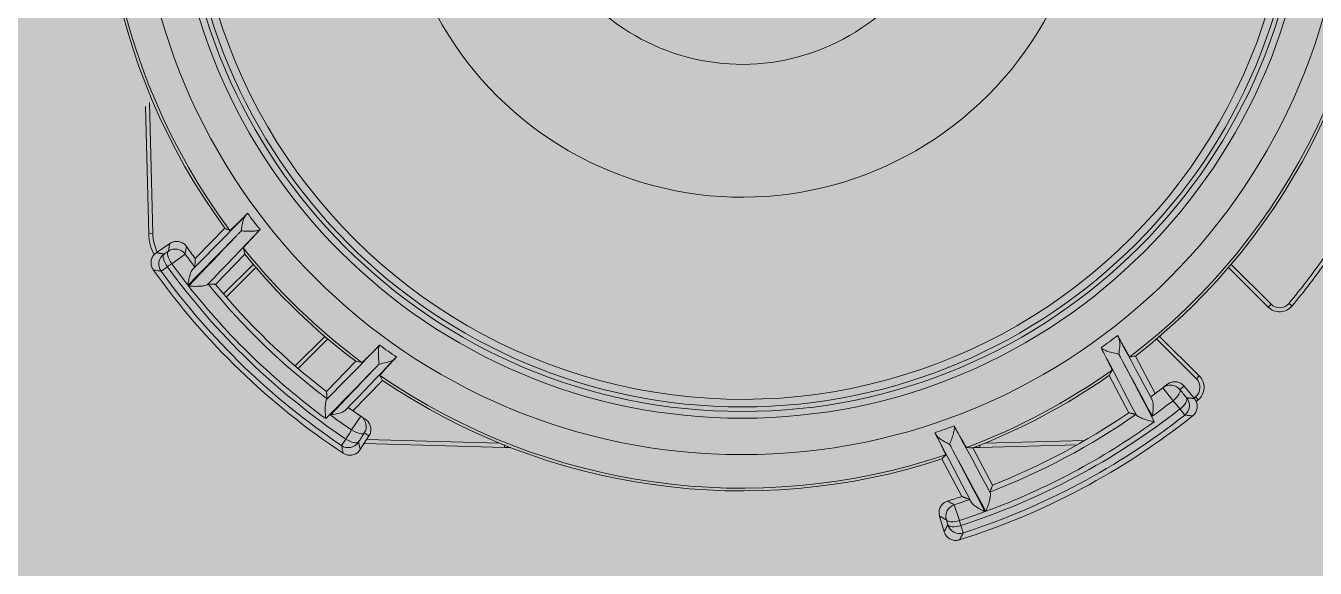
# Model space of a CAD drawing. Header units: millimetres. Extents: x -225363 to 347188, y -782467 to 813415.
# Drawn here: x 28086.5 to 28253.3, y 12878.6 to 12948.7 of the extents above; entities that cross this region are included whole.
import ezdxf

# ---------------------------------------------------------------- set-up
doc = ezdxf.new("R2010")
doc.units = ezdxf.units.MM
doc.layers.add('Xref SCN', color=8, linetype='Continuous', lineweight=0)
pattern_1 = [(197, (-1424125.8, -442865.07), (-126.479246, -237.872866), [95.25, -285.75]), (287, (-1424185.26, -442833.45), (237.872866, -126.479246), [95.25, -285.75])]

# ---------------------------------------------------------------- blocks, each defined once
blk = doc.blocks.new('Xref SCN')
at = {"layer": 'Xref SCN', "ltscale": 3}
h = blk.add_hatch(dxfattribs=at)
h.set_pattern_fill('CROSS', color=256, scale=30, angle=197)
h.set_pattern_definition(pattern_1)
edge = h.paths.add_edge_path()
edge.add_arc((2267.43, -6082.96), 1150, 110.6378, 180.38556)
edge.add_line((1117.46, -6090.69), (1124.35, -7115.46))
edge.add_arc((2274.33, -7107.72), 1150, 180.38556, 270.38556)
edge.add_line((2282.07, -8257.69), (21549.9, -8127.55))
edge.add_arc((21542.16, -6977.57), 1150, 270.38535, 360.44018)
edge.add_line((22692.14, -6968.74), (22692.17, -2095.91))
edge.add_arc((21542.2, -2104.75), 1150, 0.44039, 90.38556)
edge.add_line((21534.46, -954.77), (6081.87, -1059.02))
edge.add_arc((6089.61, -2209), 1150, 90.38541, 160.13317)
edge.add_arc((-23.55, -0.08), 5350, 290.6378, 340.13331, ccw=False)
edge = h.paths.add_edge_path()
edge.add_arc((21542.2, 18280.17), 1150, 0.44034, 104.36987, ccw=False)
edge.add_line((22692.17, 18289.01), (22692.17, 2403.99))
edge.add_arc((21542.2, 2395.15), 1150, -89.61444, 0.44034, ccw=False)
edge.add_line((21549.94, 1245.18), (6067.06, 1140.93))
edge.add_arc((6059.32, 2290.9), 1150, 200.63777, 270.38553, ccw=False)
edge.add_arc((-23.55, -0.08), 5350, 20.6378, 28.59529)
edge.add_arc((5234.3, 2862.4), 636.56, 160.1438, 208.30764, ccw=False)
edge.add_arc((7788.19, 2340.32), 3237.89, 44.33072, 166.81967, ccw=False)
edge.add_arc((13743.19, 8157.79), 5087.07, 224.33072, 255.06492)
edge.add_arc((13751.05, 8258.78), 5186.7, 255.26847, 275.82448)
edge.add_arc((13743.19, 8157.79), 5087.07, 276.02803, 352.80401)
edge.add_arc((13366.13, 8136.44), 5458.92, 353.52217, 372.96168)
edge.add_arc((13743.19, 8157.79), 5087.07, 13.67983, 75.72665)
edge.add_arc((16202.13, 17226.12), 4310.08, 184.54285, 253.76877, ccw=False)
edge.add_arc((12055.19, 16895.67), 150, 104.4177, 184.1801, ccw=False)
edge.add_line((12017.84, 17040.95), (21256.8, 19394.19))
h = blk.add_hatch(dxfattribs=at)
h.set_pattern_fill('CROSS', color=256, scale=30, angle=197)
h.set_pattern_definition(pattern_1)
edge = h.paths.add_edge_path()
edge.add_line((10158.25, 16567.29), (1851.34, 14451.44))
edge.add_arc((2136.75, 13337.42), 1150, 104.36987, 180.38556)
edge.add_line((986.77, 13329.68), (1035.39, 6105.34))
edge.add_arc((2185.36, 6113.08), 1150, 180.38556, 250.13331)
edge.add_arc((-23.55, -0.08), 5350, 54.44102, 70.13331, ccw=False)
edge.add_arc((3168.42, 4685.79), 343.18, 256.3943, 333.3422)
edge.add_arc((7788.19, 2340.32), 4837.89, 44.33072, 153.06453, ccw=False)
edge.add_arc((13743.19, 8157.79), 3487.07, 224.33072, 435.87878)
edge.add_arc((16212.73, 17236.67), 5922.69, 187.715863, 254.13812, ccw=False)
edge.add_arc((10541.85, 16468.34), 200, 187.6327, 187.7159, ccw=False)
edge.add_arc((10194.95, 16421.85), 150, 7.6327, 104.1621)
edge = h.paths.add_edge_path()
edge.add_arc((-13757.86, 9268.23), 1150, 104.35993, 180.44034)
edge.add_line((-14907.83, 9259.39), (-14907.83, 2149.03))
edge.add_arc((-13757.86, 2157.87), 1150, 180.44034, 270.38556)
edge.add_line((-13750.13, 1007.9), (-6128.96, 1058.86))
edge.add_arc((-6136.7, 2208.82), 1149.99, 270.38591, 340.13367)
edge.add_arc((-23.55, -0.08), 5350, 110.63781, 160.13331, ccw=False)
edge.add_arc((-2314.54, 6082.8), 1150, 290.6378, 360.38556)
edge.add_line((-1164.56, 6090.54), (-1205.64, 12195.07))
edge.add_arc((-2355.62, 12187.33), 1150, 0.38556, 104.35993)
edge.add_line((-2640.83, 13301.4), (-14043.08, 10382.3))
edge = h.paths.add_edge_path()
edge.add_line((-13750.1, -8364.83), (-2217.81, -8287.97))
edge.add_arc((-2225.56, -7138.01), 1149.99, 270.3861, 360.3861)
edge.add_line((-1075.6, -7130.26), (-1082.49, -6105.5))
edge.add_arc((-2232.47, -6113.24), 1150, 0.38556, 70.13331)
edge.add_arc((-23.55, -0.08), 5350, 200.6378, 250.13331, ccw=False)
edge.add_arc((-6106.43, -2291.06), 1150, 20.6378, 90.38556)
edge.add_line((-6114.17, -1141.09), (-13765.59, -1192.05))
edge.add_arc((-13757.84, -2342.01), 1149.99, 90.38614, 180.44099)
edge.add_line((-14907.8, -2350.87), (-14907.83, -7223.7))
edge.add_arc((-13757.86, -7214.86), 1150, 180.44039, 270.38556)
edge.add_arc((-13747.77, -8714.82), 349.99, 90.3818, 90.3856, ccw=False)
blk = doc.blocks.new('23')
at = {"color": 8, "linetype": 'Continuous', "lineweight": 15}
for p, q in [((2951200.36, 1774405.61), (2951223.9, 1774406.22)), ((2951200.36, 1774405.61), (2951200.38, 1774404.86)), ((2951224.64, 1774405.49), (2951200.38, 1774404.86)), ((2951194.27, 1774402.17), (2951193.43, 1774403.33)), ((2951198.55, 1774401.74), (2951196.85, 1774404.21)), ((2951196.61, 1774398.89), (2951194.81, 1774401.37)), ((2951201.4, 1774391.56), (2951195.76, 1774397)), ((2951191, 1774393.26), (2951196.6, 1774387.86)), ((2951194.13, 1774385.8), (2951188.66, 1774391.28)), ((2951189.23, 1774391.77), (2951194.7, 1774386.29)), ((2951175.93, 1774378.55), (2951181.4, 1774373.07)), ((2951180.92, 1774372.5), (2951175.44, 1774377.98)), ((2951171.2, 1774372.76), (2951176.8, 1774367.35)), ((2951161.22, 1774369.98), (2951162.41, 1774369.18)), ((2951160.46, 1774366.53), (2951162.99, 1774364.92)), ((2951164.1, 1774368.12), (2951166.64, 1774366.41)), ((2951173.27, 1774362.42), (2951167.63, 1774367.87)), ((2951160.89, 1774339.86), (2951161.57, 1774365.82)), ((2951162.31, 1774365.35), (2951161.67, 1774340.8)), ((2951160.89, 1774339.86), (2951161.28, 1774339.85)), ((2951158.74, 1774259.04), (2951151.82, 1774255.36)), ((2951153.9, 1774249.67), (2951160.77, 1774253.33)), ((2951160.89, 1774252.01), (2951161.28, 1774252.02)), ((2951161.36, 1774234.01), (2951160.89, 1774252.01)), ((2951161.67, 1774251.08), (2951162.15, 1774232.63)), ((2951167.28, 1774224.51), (2951174.15, 1774228.16)), ((2951177.75, 1774223.28), (2951170.83, 1774219.6)), ((2951173.55, 1774212.01), (2951180.92, 1774219.38)), ((2951181.4, 1774218.8), (2951174.08, 1774211.48)), ((2951169.5, 1774216.33), (2951171.91, 1774218.21)), ((2951166.84, 1774214.16), (2951167.97, 1774215.04)), ((2951169.89, 1774212.37), (2951172.2, 1774214.28)), ((2951169.65, 1774211.69), (2951169.35, 1774212.05)), ((2951169.65, 1774211.69), (2951170.23, 1774212.17)), ((2951169.96, 1774212.49), (2951170.23, 1774212.17)), ((2951174.08, 1774211.48), (2951173.55, 1774212.01)), ((2951186.81, 1774198.75), (2951194.13, 1774206.08)), ((2951194.7, 1774205.59), (2951187.34, 1774198.22)), ((2951186.81, 1774198.75), (2951187.34, 1774198.22)), ((2951187.01, 1774194.32), (2951187.49, 1774194.9))]:
    blk.add_line(p, q, dxfattribs=at)
at = {"color": 7, "linetype": 'Continuous', "lineweight": 15}
for p, q in [((2951148.17, 1774259.48), (2951145.29, 1774258.62)), ((2951150.28, 1774256.75), (2951147.37, 1774255.81)), ((2951146.44, 1774255.54), (2951145.08, 1774255.09))]:
    blk.add_line(p, q, dxfattribs=at)
at = {"color": 8, "linetype": 'Continuous', "lineweight": 15, "flags": 128}
for points in [[(2951196.6, 1774402.78), (2951196.47, 1774402.89), (2951196.27, 1774402.94), (2951196.02, 1774402.93), (2951195.72, 1774402.87), (2951195.38, 1774402.76), (2951195.01, 1774402.6), (2951194.64, 1774402.4), (2951194.27, 1774402.17)], [(2951194.81, 1774401.37), (2951194.74, 1774401.47), (2951194.68, 1774401.57), (2951194.61, 1774401.67), (2951194.54, 1774401.77), (2951194.47, 1774401.87), (2951194.4, 1774401.97), (2951194.34, 1774402.07), (2951194.27, 1774402.17)], [(2951194.81, 1774401.37), (2951195.18, 1774401.6), (2951195.56, 1774401.8), (2951195.92, 1774401.96), (2951196.26, 1774402.07), (2951196.56, 1774402.13), (2951196.82, 1774402.13), (2951197.01, 1774402.09), (2951197.14, 1774401.98)], [(2951196.6, 1774402.78), (2951196.67, 1774402.68), (2951196.74, 1774402.58), (2951196.8, 1774402.48), (2951196.87, 1774402.38), (2951196.94, 1774402.28), (2951197.01, 1774402.18), (2951197.07, 1774402.08), (2951197.14, 1774401.98)], [(2951190.69, 1774398.25), (2951191.83, 1774397.17), (2951192.98, 1774396.08), (2951194.12, 1774394.99), (2951195.26, 1774393.9), (2951196.41, 1774392.8), (2951197.56, 1774391.71), (2951198.71, 1774390.61), (2951199.86, 1774389.51)], [(2951199.86, 1774389.51), (2951198.73, 1774390.62), (2951197.59, 1774391.73), (2951196.46, 1774392.84), (2951195.33, 1774393.95), (2951194.2, 1774395.05), (2951193.07, 1774396.15), (2951191.94, 1774397.25), (2951190.82, 1774398.35)], [(2951193.73, 1774397.51), (2951194.98, 1774396.28), (2951196.23, 1774395.06), (2951197.48, 1774393.84), (2951198.74, 1774392.61), (2951200, 1774391.38), (2951201.26, 1774390.14), (2951202.52, 1774388.91), (2951203.79, 1774387.67)], [(2951201.1, 1774385.06), (2951199.83, 1774386.28), (2951198.56, 1774387.49), (2951197.29, 1774388.7), (2951196.02, 1774389.91), (2951194.76, 1774391.12), (2951193.49, 1774392.32), (2951192.23, 1774393.52), (2951190.98, 1774394.72)], [(2951175.26, 1774364.03), (2951174.12, 1774365.14), (2951172.98, 1774366.26), (2951171.85, 1774367.37), (2951170.71, 1774368.47), (2951169.58, 1774369.58), (2951168.45, 1774370.68), (2951167.32, 1774371.79), (2951166.2, 1774372.89)], [(2951166.85, 1774372.04), (2951167.9, 1774371.05), (2951168.95, 1774370.05), (2951169.99, 1774369.05), (2951171.04, 1774368.05), (2951172.1, 1774367.05), (2951173.15, 1774366.04), (2951174.2, 1774365.04), (2951175.26, 1774364.03)], [(2951169.74, 1774372.73), (2951170.98, 1774371.52), (2951172.23, 1774370.3), (2951173.47, 1774369.08), (2951174.72, 1774367.86), (2951175.98, 1774366.63), (2951177.23, 1774365.41), (2951178.49, 1774364.18), (2951179.75, 1774362.95)], [(2951162.41, 1774369.18), (2951162.19, 1774368.8), (2951162, 1774368.42), (2951161.86, 1774368.05), (2951161.76, 1774367.71), (2951161.71, 1774367.4), (2951161.72, 1774367.15), (2951161.77, 1774366.95), (2951161.88, 1774366.83)], [(2951162.41, 1774369.18), (2951162.62, 1774369.05), (2951162.83, 1774368.92), (2951163.05, 1774368.78), (2951163.26, 1774368.65), (2951163.47, 1774368.52), (2951163.68, 1774368.38), (2951163.89, 1774368.25), (2951164.1, 1774368.12)], [(2951177.23, 1774360.17), (2951176.05, 1774361.3), (2951174.86, 1774362.43), (2951173.68, 1774363.56), (2951172.5, 1774364.68), (2951171.32, 1774365.81), (2951170.15, 1774366.93), (2951168.97, 1774368.05), (2951167.8, 1774369.16)], [(2951163.56, 1774365.77), (2951163.35, 1774365.9), (2951163.14, 1774366.04), (2951162.93, 1774366.17), (2951162.72, 1774366.3), (2951162.51, 1774366.43), (2951162.3, 1774366.56), (2951162.09, 1774366.7), (2951161.88, 1774366.83)], [(2951163.56, 1774365.77), (2951163.46, 1774365.9), (2951163.4, 1774366.09), (2951163.4, 1774366.34), (2951163.45, 1774366.65), (2951163.55, 1774366.99), (2951163.7, 1774367.36), (2951163.88, 1774367.74), (2951164.1, 1774368.12)], [(2951150.71, 1774253.58), (2951152.26, 1774254.39), (2951153.81, 1774255.21), (2951155.36, 1774256.02), (2951156.92, 1774256.83), (2951158.47, 1774257.65), (2951160.04, 1774258.47), (2951161.6, 1774259.29), (2951163.17, 1774260.11)], [(2951160.21, 1774256.95), (2951158.8, 1774256.21), (2951157.39, 1774255.47), (2951155.99, 1774254.74), (2951154.59, 1774254), (2951153.19, 1774253.27), (2951151.79, 1774252.54), (2951150.4, 1774251.81), (2951149, 1774251.08)], [(2951149.06, 1774250.93), (2951150.44, 1774251.68), (2951151.83, 1774252.42), (2951153.22, 1774253.18), (2951154.61, 1774253.93), (2951156.01, 1774254.68), (2951157.41, 1774255.43), (2951158.81, 1774256.19), (2951160.21, 1774256.95)], [(2951164.82, 1774256.75), (2951163.27, 1774255.91), (2951161.72, 1774255.08), (2951160.18, 1774254.25), (2951158.64, 1774253.41), (2951157.1, 1774252.58), (2951155.57, 1774251.76), (2951154.04, 1774250.93), (2951152.51, 1774250.1)], [(2951166.86, 1774223.11), (2951168.4, 1774223.92), (2951169.94, 1774224.73), (2951171.48, 1774225.54), (2951173.03, 1774226.35), (2951174.58, 1774227.16), (2951176.14, 1774227.97), (2951177.69, 1774228.79), (2951179.25, 1774229.61)], [(2951176.84, 1774225.67), (2951175.43, 1774224.93), (2951174.02, 1774224.19), (2951172.61, 1774223.46), (2951171.21, 1774222.72), (2951169.81, 1774221.99), (2951168.41, 1774221.25), (2951167.01, 1774220.52), (2951165.61, 1774219.79)], [(2951166.62, 1774220.15), (2951167.89, 1774220.84), (2951169.16, 1774221.53), (2951170.44, 1774222.22), (2951171.71, 1774222.9), (2951172.99, 1774223.59), (2951174.27, 1774224.29), (2951175.55, 1774224.98), (2951176.84, 1774225.67)], [(2951181.12, 1774226.35), (2951179.67, 1774225.58), (2951178.23, 1774224.8), (2951176.8, 1774224.03), (2951175.36, 1774223.25), (2951173.93, 1774222.48), (2951172.5, 1774221.71), (2951171.07, 1774220.94), (2951169.65, 1774220.17)], [(2951167.97, 1774215.04), (2951168.16, 1774215.2), (2951168.35, 1774215.36), (2951168.54, 1774215.52), (2951168.74, 1774215.68), (2951168.93, 1774215.84), (2951169.12, 1774216), (2951169.31, 1774216.17), (2951169.5, 1774216.33)], [(2951171.57, 1774215.09), (2951171.41, 1774215.02), (2951171.21, 1774215.03), (2951170.97, 1774215.11), (2951170.7, 1774215.25), (2951170.4, 1774215.45), (2951170.1, 1774215.7), (2951169.79, 1774216), (2951169.5, 1774216.33)], [(2951167.97, 1774215.04), (2951168.26, 1774214.72), (2951168.56, 1774214.42), (2951168.87, 1774214.17), (2951169.17, 1774213.97), (2951169.44, 1774213.83), (2951169.69, 1774213.76), (2951169.89, 1774213.75), (2951170.04, 1774213.81)], [(2951171.57, 1774215.09), (2951171.38, 1774214.93), (2951171.19, 1774214.77), (2951171, 1774214.61), (2951170.8, 1774214.45), (2951170.61, 1774214.29), (2951170.42, 1774214.13), (2951170.23, 1774213.97), (2951170.04, 1774213.81)]]:
    blk.add_lwpolyline(points, dxfattribs=at)
at = {"color": 7, "linetype": 'Continuous', "lineweight": 15, "flags": 128}
for points in [[(2951146.58, 1774257.94), (2951146.44, 1774257.85), (2951146.33, 1774257.68), (2951146.26, 1774257.44), (2951146.22, 1774257.13), (2951146.22, 1774256.77), (2951146.26, 1774256.38), (2951146.33, 1774255.96), (2951146.44, 1774255.54)], [(2951146.58, 1774257.94), (2951146.69, 1774257.98), (2951146.81, 1774258.01), (2951146.92, 1774258.04), (2951147.04, 1774258.08), (2951147.16, 1774258.11), (2951147.27, 1774258.15), (2951147.39, 1774258.18), (2951147.5, 1774258.21)], [(2951147.37, 1774255.81), (2951147.26, 1774256.23), (2951147.19, 1774256.65), (2951147.15, 1774257.04), (2951147.15, 1774257.4), (2951147.19, 1774257.71), (2951147.26, 1774257.95), (2951147.37, 1774258.12), (2951147.5, 1774258.21)], [(2951147.37, 1774255.81), (2951147.25, 1774255.77), (2951147.14, 1774255.74), (2951147.02, 1774255.7), (2951146.91, 1774255.67), (2951146.79, 1774255.64), (2951146.67, 1774255.6), (2951146.56, 1774255.57), (2951146.44, 1774255.54)]]:
    blk.add_lwpolyline(points, dxfattribs=at)
at = {"color": 8, "linetype": 'Continuous', "lineweight": 15}
for radius in [111.73, 105, 103.76, 102.91]:
    blk.add_circle((2951271.27, 1774295.94), radius, dxfattribs=at)
for centre, radius, start, end in [((2951271.27, 1774295.94), 117.93, 73.4027, 126.5973), ((2951271.27, 1774295.94), 118.43, 73.8456, 126.1544), ((2951271.27, 1774295.94), 133.65, 125.481, 146.519), ((2951200.6, 1774396.61), 9, 91.5, 117.0007), ((2951200.6, 1774396.61), 8.25, 91.5, 115.9939), ((2951271.27, 1774295.94), 132.64, 125.9347, 146.0653), ((2951271.27, 1774295.94), 131.2, 125.9347, 146.0653), ((2951194.75, 1774401.51), 2.25, 34.5211, 125.9136), ((2951195.29, 1774400.71), 2.25, 305.9681, 34.4802), ((2951271.27, 1774295.94), 130.23, 125.9483, 128.1484), ((2951271.27, 1774295.94), 130.23, 128.2194, 143.7806), ((2951271.27, 1774295.94), 127.17, 125.9483, 127.3034), ((2951271.27, 1774295.94), 126.15, 125.5039, 126.7627), ((2951271.27, 1774295.94), 101.51, 107, 287), ((2951271.27, 1774295.94), 127.17, 129.1029, 142.8971), ((2951271.27, 1774295.94), 126.15, 129.514, 142.486), ((2951271.27, 1774295.94), 117.93, 128.5786, 143.4214), ((2951271.27, 1774295.94), 118.43, 129.0889, 142.9111), ((2951271.27, 1774295.94), 113.4, 126.287, 128.2113), ((2951271.27, 1774295.94), 129.2, 143.9113, 146.0371), ((2951163.09, 1774368.73), 2.25, 146.0864, 237.4789), ((2951271.27, 1774295.94), 126.15, 144.7647, 146.0371), ((2951164.77, 1774367.67), 2.25, 237.4953, 326.0329), ((2951271.27, 1774295.94), 126.15, 146.0371, 146.4958), ((2951270.06, 1774294.04), 128.4, 146.0371, 146.4961), ((2951271.27, 1774295.94), 118.43, 145.8456, 198.1544), ((2951271.27, 1774295.94), 117.93, 145.4027, 198.5973), ((2951271.27, 1774295.94), 113.4, 143.7887, 145.713), ((2951271.27, 1774295.94), 64.16, 107, 287), ((2951271.27, 1774295.94), 39.61, 107, 287), ((2951271.27, 1774295.94), 113.4, 198.287, 200.2113), ((2951271.27, 1774295.94), 133.65, 197.481, 218.519), ((2951271.27, 1774295.94), 132.64, 197.9347, 218.0653), ((2951271.27, 1774295.94), 131.2, 197.9347, 218.0653), ((2951271.27, 1774295.94), 117.93, 200.5786, 215.4214), ((2951271.27, 1774295.94), 118.43, 201.0889, 214.9111), ((2951271.27, 1774295.94), 130.23, 200.2194, 215.7806), ((2951271.27, 1774295.94), 127.17, 201.1029, 214.8971), ((2951271.27, 1774295.94), 126.15, 201.514, 214.486), ((2951271.27, 1774295.94), 113.4, 215.7887, 217.713), ((2951271.27, 1774295.94), 117.93, 217.4027, 270.5973), ((2951271.27, 1774295.94), 118.43, 217.8456, 270.5612), ((2951271.27, 1774295.94), 129.2, 215.9113, 218.0371), ((2951271.27, 1774295.94), 126.15, 216.7647, 218.0371), ((2951170.14, 1774216.82), 2.25, 309.4953, 38.0329), ((2951271.27, 1774295.94), 126.15, 218.0371, 218.4958), ((2951168.61, 1774215.55), 2.25, 218.0864, 309.4789), ((2951272.7, 1774294.2), 128.4, 218.0371, 218.4961), ((2951171.96, 1774213.6), 3, 219.6624, 315), ((2951171.96, 1774213.6), 2.25, 219.6624, 315), ((2951188.93, 1774196.63), 3, 135, 230.3376), ((2951188.93, 1774196.63), 2.25, 135, 230.3376), ((2951271.27, 1774295.94), 131.25, 230.3376, 234.9316), ((2951271.27, 1774295.94), 132, 230.3376, 234.9316)]:
    blk.add_arc(centre, radius, start, end, dxfattribs=at)
at = {"color": 7, "linetype": 'Continuous', "lineweight": 15}
for centre, radius, start, end in [((2951147.22, 1774255.79), 2.25, 106.5211, 197.9136), ((2951148.14, 1774256.05), 2.25, 17.9681, 106.4802), ((2951271.27, 1774295.94), 127.17, 197.9483, 199.3034), ((2951271.27, 1774295.94), 126.15, 197.5039, 198.7627), ((2951271.27, 1774295.94), 130.23, 197.9483, 200.1484)]:
    blk.add_arc(centre, radius, start, end, dxfattribs=at)
at = {"color": 8, "linetype": 'Continuous', "lineweight": 15}
for centre, major_axis, start_param, end_param in [((2951321.41, 1774347.87), (100.3, 103.87), 1.938764, 1.94607), ((2951213.13, 1774235.74), (116.28, 120.41), 0.938543, 0.945803), ((2951329.4, 1774356.14), (116.28, 120.41), 2.19579, 2.20305), ((2951221.12, 1774244.01), (100.3, 103.87), 1.195522, 1.202828), ((2951237.37, 1774359.68), (-67.79, 127.49), 1.938764, 1.94607), ((2951310.56, 1774222.04), (-78.59, 147.8), 0.938543, 0.945803), ((2951231.98, 1774369.83), (-78.59, 147.8), 2.19579, 2.20305), ((2951305.16, 1774232.2), (-67.79, 127.49), 1.195522, 1.202828)]:
    blk.add_ellipse(centre, major_axis=major_axis, ratio=0.866047, start_param=start_param, end_param=end_param, dxfattribs=at)
for points, knots in [([(2951193.43, 1774403.33), (2951193.43, 1774403.37), (2951193.47, 1774403.55), (2951193.55, 1774404.03), (2951193.64, 1774404.48), (2951193.69, 1774404.77)], [0, 0, 0, 0, 0.077365, 0.386827, 1, 1, 1, 1]), ([(2951193.69, 1774404.77), (2951193.91, 1774404.9), (2951194.35, 1774405.15), (2951195.13, 1774405.22), (2951195.87, 1774405.06), (2951196.47, 1774404.69), (2951196.74, 1774404.35), (2951196.85, 1774404.21)], [0, 0, 0, 0, 0.212401, 0.424803, 0.637169, 0.849518, 1, 1, 1, 1]), ([(2951198.55, 1774401.74), (2951198.67, 1774401.52), (2951198.92, 1774401.07), (2951198.98, 1774400.3), (2951198.8, 1774399.55), (2951198.44, 1774398.98), (2951198.12, 1774398.73), (2951198, 1774398.63)], [0, 0, 0, 0, 0.217128, 0.434257, 0.651351, 0.86843, 1, 1, 1, 1]), ([(2951190.98, 1774394.72), (2951190.93, 1774394.79), (2951190.84, 1774394.93), (2951190.73, 1774395.43), (2951190.65, 1774396.18), (2951190.63, 1774397.17), (2951190.66, 1774397.9), (2951190.69, 1774398.25), (2951190.69, 1774398.25)], [0, 0, 0, 0, 0.145788, 0.291066, 0.484649, 0.73859, 0.997213, 1, 1, 1, 1]), ([(2951190.82, 1774398.35), (2951190.83, 1774398.35), (2951191.11, 1774398.32), (2951191.76, 1774398.23), (2951192.64, 1774398.03), (2951193.36, 1774397.78), (2951193.62, 1774397.59), (2951193.73, 1774397.51)], [0, 0, 0, 0, 0.003605, 0.278653, 0.607551, 0.829815, 1, 1, 1, 1]), ([(2951194.2, 1774397.09), (2951194.17, 1774397.11), (2951194.12, 1774397.15), (2951193.9, 1774397.35), (2951193.76, 1774397.48), (2951193.73, 1774397.51)], [0, 0, 0, 0, 0.453983, 0.907851, 1, 1, 1, 1]), ([(2951198, 1774398.63), (2951197.97, 1774398.64), (2951197.79, 1774398.67), (2951197.32, 1774398.76), (2951196.89, 1774398.84), (2951196.61, 1774398.89)], [0, 0, 0, 0, 0.0768728, 0.3843639, 1, 1, 1, 1]), ([(2951204.15, 1774387.34), (2951203.86, 1774387.63), (2951203.26, 1774388.22), (2951202.49, 1774388.99), (2951201.84, 1774389.65), (2951201.36, 1774390.15), (2951201.02, 1774390.52), (2951200.98, 1774390.58), (2951200.96, 1774390.62)], [0, 0, 0, 0, 0.1536, 0.314836, 0.480882, 0.639818, 0.803461, 1, 1, 1, 1]), ([(2951197.72, 1774388.13), (2951197.75, 1774388.12), (2951197.81, 1774388.09), (2951198.12, 1774387.82), (2951198.58, 1774387.41), (2951199.22, 1774386.82), (2951200.04, 1774386.06), (2951200.74, 1774385.4), (2951201.12, 1774385.04)], [0, 0, 0, 0, 0.160546, 0.318185, 0.480358, 0.638713, 0.801591, 1, 1, 1, 1]), ([(2951200.89, 1774388.52), (2951200.68, 1774388.72), (2951200.34, 1774389.05), (2951200, 1774389.38), (2951199.86, 1774389.51)], [0, 0, 0, 0, 0.60095, 1, 1, 1, 1]), ([(2951200.89, 1774388.52), (2951200.86, 1774388.17), (2951200.81, 1774387.47), (2951200.82, 1774386.48), (2951200.89, 1774385.74), (2951200.98, 1774385.26), (2951201.06, 1774385.13), (2951201.1, 1774385.06)], [0, 0, 0, 0, 0.256295, 0.510416, 0.705428, 0.852462, 1, 1, 1, 1]), ([(2951203.79, 1774387.67), (2951203.68, 1774387.75), (2951203.42, 1774387.94), (2951202.71, 1774388.18), (2951201.83, 1774388.39), (2951201.18, 1774388.48), (2951200.89, 1774388.52)], [0, 0, 0, 0, 0.169285, 0.391747, 0.72416, 1, 1, 1, 1]), ([(2951203.79, 1774387.67), (2951203.85, 1774387.62), (2951204.01, 1774387.46), (2951204.1, 1774387.39), (2951204.15, 1774387.34)], [0, 0, 0, 0, 0.390858, 1, 1, 1, 1]), ([(2951166.2, 1774372.89), (2951166.2, 1774372.89), (2951166.55, 1774372.93), (2951167.28, 1774372.99), (2951168.27, 1774373.01), (2951169.02, 1774372.95), (2951169.52, 1774372.86), (2951169.67, 1774372.77), (2951169.74, 1774372.73)], [0, 0, 0, 0, 0.0027866, 0.2614098, 0.5153506, 0.7089338, 0.8542121, 1, 1, 1, 1]), ([(2951167.8, 1774369.16), (2951167.72, 1774369.27), (2951167.52, 1774369.53), (2951167.24, 1774370.23), (2951167.01, 1774371.11), (2951166.9, 1774371.75), (2951166.86, 1774372.04), (2951166.85, 1774372.04)], [0, 0, 0, 0, 0.170081, 0.392299, 0.721342, 0.996397, 1, 1, 1, 1]), ([(2951160.46, 1774366.53), (2951160.26, 1774366.69), (2951159.86, 1774367), (2951159.5, 1774367.69), (2951159.38, 1774368.44), (2951159.49, 1774369.13), (2951159.7, 1774369.51), (2951159.79, 1774369.67)], [0, 0, 0, 0, 0.212401, 0.424803, 0.637169, 0.849518, 1, 1, 1, 1]), ([(2951159.79, 1774369.67), (2951159.83, 1774369.67), (2951160.01, 1774369.72), (2951160.49, 1774369.82), (2951160.93, 1774369.92), (2951161.22, 1774369.98)], [0, 0, 0, 0, 0.077365, 0.386827, 1, 1, 1, 1]), ([(2951167.8, 1774369.16), (2951167.86, 1774369.1), (2951168.04, 1774368.92), (2951168.2, 1774368.76), (2951168.22, 1774368.73), (2951168.23, 1774368.72)], [0, 0, 0, 0, 0.239337, 0.690813, 1, 1, 1, 1]), ([(2951176.56, 1774366.22), (2951176.58, 1774366.19), (2951176.61, 1774366.14), (2951176.88, 1774365.83), (2951177.32, 1774365.38), (2951177.92, 1774364.77), (2951178.67, 1774364.02), (2951179.32, 1774363.38), (2951179.7, 1774363), (2951179.77, 1774362.93)], [0, 0, 0, 0, 0.158148, 0.320902, 0.479044, 0.641731, 0.800649, 0.964099, 1, 1, 1, 1]), ([(2951166.08, 1774365.57), (2951165.92, 1774365.37), (2951165.59, 1774364.98), (2951164.9, 1774364.63), (2951164.14, 1774364.52), (2951163.48, 1774364.65), (2951163.12, 1774364.84), (2951162.99, 1774364.92)], [0, 0, 0, 0, 0.217154, 0.434309, 0.651448, 0.868556, 1, 1, 1, 1]), ([(2951175.26, 1774364.03), (2951175.39, 1774363.9), (2951175.73, 1774363.57), (2951176.08, 1774363.24), (2951176.28, 1774363.04)], [0, 0, 0, 0, 0.39905, 1, 1, 1, 1]), ([(2951177.57, 1774359.82), (2951177.26, 1774360.11), (2951176.64, 1774360.7), (2951175.84, 1774361.45), (2951175.17, 1774362.07), (2951174.66, 1774362.52), (2951174.32, 1774362.81), (2951174.2, 1774362.9), (2951174.19, 1774362.9), (2951174.19, 1774362.9)], [0, 0, 0, 0, 0.159388, 0.323353, 0.482756, 0.646866, 0.80481, 0.967399, 1, 1, 1, 1]), ([(2951179.75, 1774362.95), (2951179.68, 1774362.99), (2951179.54, 1774363.06), (2951179.06, 1774363.14), (2951178.32, 1774363.18), (2951177.33, 1774363.15), (2951176.63, 1774363.08), (2951176.28, 1774363.04)], [0, 0, 0, 0, 0.147538, 0.294572, 0.489584, 0.743705, 1, 1, 1, 1]), ([(2951176.28, 1774363.04), (2951176.37, 1774362.58), (2951176.5, 1774361.83), (2951176.79, 1774360.93), (2951177.02, 1774360.42), (2951177.17, 1774360.24), (2951177.23, 1774360.17)], [0, 0, 0, 0, 0.437031, 0.694538, 0.883317, 1, 1, 1, 1]), ([(2951177.57, 1774359.82), (2951177.51, 1774359.88), (2951177.43, 1774359.97), (2951177.27, 1774360.13), (2951177.23, 1774360.17)], [0, 0, 0, 0, 0.71631, 1, 1, 1, 1]), ([(2951163.59, 1774260.36), (2951163.23, 1774260.17), (2951162.49, 1774259.78), (2951161.51, 1774259.28), (2951160.69, 1774258.87), (2951160.06, 1774258.57), (2951159.61, 1774258.35), (2951159.53, 1774258.34), (2951159.49, 1774258.33)], [0, 0, 0, 0, 0.1536, 0.314836, 0.480882, 0.639818, 0.803461, 1, 1, 1, 1]), ([(2951163.17, 1774260.11), (2951163.06, 1774260.03), (2951162.81, 1774259.85), (2951162.35, 1774259.24), (2951161.88, 1774258.47), (2951161.59, 1774257.88), (2951161.46, 1774257.61)], [0, 0, 0, 0, 0.169285, 0.391747, 0.72416, 1, 1, 1, 1]), ([(2951163.17, 1774260.11), (2951163.24, 1774260.15), (2951163.44, 1774260.26), (2951163.53, 1774260.32), (2951163.59, 1774260.36)], [0, 0, 0, 0, 0.390858, 1, 1, 1, 1]), ([(2951161.46, 1774257.61), (2951161.21, 1774257.48), (2951160.79, 1774257.26), (2951160.37, 1774257.03), (2951160.21, 1774256.95)], [0, 0, 0, 0, 0.60095, 1, 1, 1, 1]), ([(2951160.86, 1774254.48), (2951160.88, 1774254.51), (2951160.92, 1774254.55), (2951161.27, 1774254.76), (2951161.81, 1774255.08), (2951162.56, 1774255.5), (2951163.55, 1774256.05), (2951164.39, 1774256.51), (2951164.85, 1774256.76)], [0, 0, 0, 0, 0.160546, 0.318185, 0.480358, 0.638713, 0.801591, 1, 1, 1, 1]), ([(2951161.46, 1774257.61), (2951161.79, 1774257.48), (2951162.44, 1774257.22), (2951163.39, 1774256.92), (2951164.11, 1774256.76), (2951164.6, 1774256.7), (2951164.75, 1774256.73), (2951164.82, 1774256.75)], [0, 0, 0, 0, 0.256295, 0.510416, 0.705428, 0.852462, 1, 1, 1, 1]), ([(2951152.51, 1774250.1), (2951152.43, 1774250.08), (2951152.26, 1774250.04), (2951151.76, 1774250.09), (2951151.02, 1774250.24), (2951150.06, 1774250.53), (2951149.39, 1774250.79), (2951149.06, 1774250.93), (2951149.06, 1774250.93)], [0, 0, 0, 0, 0.145788, 0.291066, 0.484649, 0.73859, 0.997213, 1, 1, 1, 1]), ([(2951175.16, 1774227.58), (2951175.19, 1774227.59), (2951175.25, 1774227.6), (2951175.62, 1774227.77), (2951176.19, 1774228.05), (2951176.96, 1774228.43), (2951177.91, 1774228.91), (2951178.71, 1774229.33), (2951179.19, 1774229.58), (2951179.28, 1774229.62)], [0, 0, 0, 0, 0.1581479, 0.3209021, 0.4790441, 0.6417314, 0.800649, 0.9640988, 1, 1, 1, 1]), ([(2951179.25, 1774229.61), (2951179.2, 1774229.55), (2951179.08, 1774229.45), (2951178.86, 1774229.01), (2951178.6, 1774228.32), (2951178.31, 1774227.37), (2951178.17, 1774226.68), (2951178.09, 1774226.34)], [0, 0, 0, 0, 0.1475382, 0.2945718, 0.4895841, 0.7437047, 1, 1, 1, 1]), ([(2951176.84, 1774225.67), (2951177, 1774225.76), (2951177.42, 1774225.98), (2951177.84, 1774226.2), (2951178.09, 1774226.34)], [0, 0, 0, 0, 0.39905, 1, 1, 1, 1]), ([(2951181.56, 1774226.57), (2951181.18, 1774226.37), (2951180.43, 1774225.95), (2951179.47, 1774225.43), (2951178.68, 1774224.98), (2951178.08, 1774224.64), (2951177.7, 1774224.4), (2951177.59, 1774224.32), (2951177.58, 1774224.31), (2951177.58, 1774224.3)], [0, 0, 0, 0, 0.159388, 0.323353, 0.482756, 0.646866, 0.80481, 0.967399, 1, 1, 1, 1]), ([(2951178.09, 1774226.34), (2951178.56, 1774226.28), (2951179.31, 1774226.18), (2951180.26, 1774226.17), (2951180.81, 1774226.23), (2951181.03, 1774226.32), (2951181.12, 1774226.35)], [0, 0, 0, 0, 0.437031, 0.694538, 0.883317, 1, 1, 1, 1]), ([(2951181.56, 1774226.57), (2951181.48, 1774226.53), (2951181.37, 1774226.48), (2951181.17, 1774226.38), (2951181.12, 1774226.35)], [0, 0, 0, 0, 0.71631, 1, 1, 1, 1]), ([(2951165.61, 1774219.79), (2951165.61, 1774219.8), (2951165.68, 1774220.14), (2951165.85, 1774220.85), (2951166.14, 1774221.8), (2951166.43, 1774222.5), (2951166.67, 1774222.94), (2951166.79, 1774223.06), (2951166.86, 1774223.11)], [0, 0, 0, 0, 0.002787, 0.26141, 0.515351, 0.708934, 0.854212, 1, 1, 1, 1]), ([(2951169.65, 1774220.17), (2951169.52, 1774220.12), (2951169.22, 1774220.01), (2951168.46, 1774219.97), (2951167.56, 1774220.02), (2951166.91, 1774220.11), (2951166.62, 1774220.15), (2951166.62, 1774220.15)], [0, 0, 0, 0, 0.170081, 0.392299, 0.721342, 0.996397, 1, 1, 1, 1]), ([(2951169.65, 1774220.17), (2951169.73, 1774220.21), (2951169.95, 1774220.32), (2951170.16, 1774220.42), (2951170.19, 1774220.43), (2951170.21, 1774220.43)], [0, 0, 0, 0, 0.239337, 0.690813, 1, 1, 1, 1]), ([(2951172.53, 1774217.41), (2951172.67, 1774217.2), (2951172.95, 1774216.77), (2951173.06, 1774216), (2951172.93, 1774215.25), (2951172.61, 1774214.66), (2951172.32, 1774214.38), (2951172.2, 1774214.28)], [0, 0, 0, 0, 0.217154, 0.434309, 0.651448, 0.868556, 1, 1, 1, 1]), ([(2951166.7, 1774212.7), (2951166.7, 1774212.74), (2951166.72, 1774212.93), (2951166.77, 1774213.41), (2951166.81, 1774213.86), (2951166.84, 1774214.16)], [0, 0, 0, 0, 0.077365, 0.386827, 1, 1, 1, 1]), ([(2951169.89, 1774212.37), (2951169.68, 1774212.23), (2951169.26, 1774211.94), (2951168.49, 1774211.81), (2951167.73, 1774211.93), (2951167.11, 1774212.25), (2951166.82, 1774212.57), (2951166.7, 1774212.7)], [0, 0, 0, 0, 0.2124008, 0.4248033, 0.637169, 0.8495183, 1, 1, 1, 1])]:
    blk.add_open_spline(points, degree=3, knots=knots, dxfattribs=at)
for points in [[(2951196.85, 1774404.21), (2951196.6, 1774402.78)], [(2951197.14, 1774401.98), (2951198.55, 1774401.74)], [(2951194.2, 1774397.09), (2951195.76, 1774397)], [(2951190.98, 1774394.72), (2951191.06, 1774394.62)], [(2951191.06, 1774394.62), (2951191, 1774393.26)], [(2951201.12, 1774385.04), (2951201.1, 1774385.06)], [(2951169.84, 1774372.65), (2951169.74, 1774372.73)], [(2951169.84, 1774372.65), (2951171.2, 1774372.76)], [(2951161.88, 1774366.83), (2951160.46, 1774366.53)], [(2951179.75, 1774362.95), (2951179.77, 1774362.93)], [(2951160.86, 1774338.67), (2951160.89, 1774339.86)], [(2951164.85, 1774256.76), (2951164.82, 1774256.75)], [(2951160.89, 1774252.01), (2951160.86, 1774253.12)], [(2951152.51, 1774250.1), (2951152.62, 1774250.15)], [(2951152.62, 1774250.15), (2951153.9, 1774249.67)], [(2951179.25, 1774229.61), (2951179.28, 1774229.62)], [(2951166.96, 1774223.18), (2951167.28, 1774224.51)], [(2951166.96, 1774223.18), (2951166.86, 1774223.11)], [(2951170.04, 1774213.81), (2951169.89, 1774212.37)]]:
    blk.add_open_spline(points, degree=1, dxfattribs=at)
at = {"color": 7, "linetype": 'Continuous', "lineweight": 15}
for points in [[(2951147.5, 1774258.21), (2951148.17, 1774259.48)], [(2951145.29, 1774258.62), (2951146.58, 1774257.94)], [(2951151.24, 1774253.9), (2951151.82, 1774255.36)]]:
    blk.add_open_spline(points, degree=1, dxfattribs=at)
for points, knots in [([(2951148.17, 1774259.48), (2951148.42, 1774259.52), (2951148.92, 1774259.62), (2951149.68, 1774259.44), (2951150.33, 1774259.04), (2951150.76, 1774258.52), (2951150.9, 1774258.14), (2951150.96, 1774258)], [0, 0, 0, 0, 0.217128, 0.434257, 0.651351, 0.86843, 1, 1, 1, 1]), ([(2951143.79, 1774255.79), (2951143.74, 1774256.04), (2951143.63, 1774256.54), (2951143.8, 1774257.3), (2951144.19, 1774257.95), (2951144.72, 1774258.41), (2951145.13, 1774258.56), (2951145.29, 1774258.62)], [0, 0, 0, 0, 0.212401, 0.424803, 0.637169, 0.849518, 1, 1, 1, 1]), ([(2951150.96, 1774258), (2951150.94, 1774257.96), (2951150.85, 1774257.8), (2951150.63, 1774257.39), (2951150.42, 1774257), (2951150.28, 1774256.75)], [0, 0, 0, 0, 0.0768728, 0.3843639, 1, 1, 1, 1]), ([(2951145.08, 1774255.09), (2951145.04, 1774255.11), (2951144.88, 1774255.2), (2951144.45, 1774255.43), (2951144.05, 1774255.65), (2951143.79, 1774255.79)], [0, 0, 0, 0, 0.077365, 0.386827, 1, 1, 1, 1]), ([(2951149, 1774251.08), (2951149.01, 1774251.08), (2951149.13, 1774251.35), (2951149.41, 1774251.94), (2951149.88, 1774252.71), (2951150.33, 1774253.31), (2951150.6, 1774253.5), (2951150.71, 1774253.58)], [0, 0, 0, 0, 0.003605, 0.278653, 0.607551, 0.829815, 1, 1, 1, 1]), ([(2951151.24, 1774253.9), (2951151.22, 1774253.88), (2951151.17, 1774253.84), (2951150.92, 1774253.7), (2951150.74, 1774253.6), (2951150.71, 1774253.58)], [0, 0, 0, 0, 0.453983, 0.907851, 1, 1, 1, 1])]:
    blk.add_open_spline(points, degree=3, knots=knots, dxfattribs=at)
blk = doc.blocks.new('PMBCB')
h = blk.add_hatch()
h.set_pattern_fill('BTCT2', color=8, scale=30, pattern_type=2)
h.set_pattern_definition([(50, (-27194.2, -11189.96), (215.17805, -18.8256), [22.5, -247.5]), (355, (-27194.2, -11189.96), (-41.6254, 225.6576), [18, -198]), (100.4514, (-27176.26, -11191.53), (173.5528, 206.8319), [19.122, -210.3426]), (46.1842, (-27194.2, -11129.96), (320.1723, -49.6557), [33.75, -371.25]), (96.6356, (-27167.5, -11134.1), (280.3988, 292.2354), [28.683, -315.514]), (351.1842, (-27194.2, -11129.96), (280.3986, 292.2356), [27, -297]), (21, (-27164.2, -11144.96), (179.0721, -120.7857), [22.5, -247.5]), (326, (-27164.2, -11144.96), (72.9946, 217.545), [18, -198]), (71.4514, (-27149.27, -11155.03), (252.0668, 96.7591), [19.122, -210.3426]), (37.5, (-27194.194, -11189.96), (3.64796, 99.86816), [0, -195.6, 0, -201, 0, -198.75]), (7.5, (-27194.19, -11189.96), (78.92086, 118.3235), [0, -114.6, 0, -191.1, 0, -75.75]), (327.5, (-27261.094, -11189.96), (160.14673, -6.76646), [0, -75, 0, -234, 0, -310.5]), (317.5, (-27291.1, -11189.96), (174.95585, 30.0315), [0, -97.5, 0, -155.4, 0, -220.5]), (45, (-27194.19, -11189.96), (-63.6396, 63.6396), []), (45, (-27194.19, -11168.96), (-63.6396, 63.6396), [])])
h.paths.add_polyline_path([(6600, 2700), (-2900, 2700), (-2900, -200), (6600, -200)])
h.paths.add_polyline_path([(5000, 2500), (5000, 0), (0, 0), (0, 2500)], flags=16)
h.paths.add_polyline_path([(5200, 2500), (6400, 2500), (6400, 0), (5200, 0)], flags=16)
h.paths.add_polyline_path([(-200, 2500), (-200, 0), (-2700, 0), (-2700, 2500)], flags=16)
h.paths.add_polyline_path([(5350.97, 389.34), (6075.73, 389.34), (6075.73, 539.34), (5350.97, 539.34)], flags=0)
h.paths.add_polyline_path([(5451.74, 547.35), (5986.02, 547.35), (5986.02, 775.92), (5451.74, 775.92)], flags=0)
h.paths.add_polyline_path([(4155.05, 389.34), (4879.81, 389.34), (4879.81, 539.34), (4155.05, 539.34)], flags=0)
h.paths.add_polyline_path([(4255.82, 547.35), (4790.11, 547.35), (4790.11, 775.92), (4255.82, 775.92)], flags=0)
h.paths.add_polyline_path([(-1032.12, 389.34), (-307.36, 389.34), (-307.36, 539.34), (-1032.12, 539.34)], flags=0)
h.paths.add_polyline_path([(-931.35, 547.35), (-397.07, 547.35), (-397.07, 775.92), (-931.35, 775.92)], flags=0)
at = {"xscale": 0.7000000000000017, "yscale": 0.7000000000000017, "zscale": 0.7000000000000017, "rotation": 90}
blk.add_blockref('23', (1242777.15, -2063922.03), dxfattribs=at)

msp = doc.modelspace()

# ---------------------------------------------------------------- block references
msp.add_blockref('Xref SCN', (18946.53, 15698.98))

# ---------------------------------------------------------------- next in the draw order: block references
msp.add_blockref('PMBCB', (27409.22, 11003.61))

doc.saveas('drawing.dxf')
